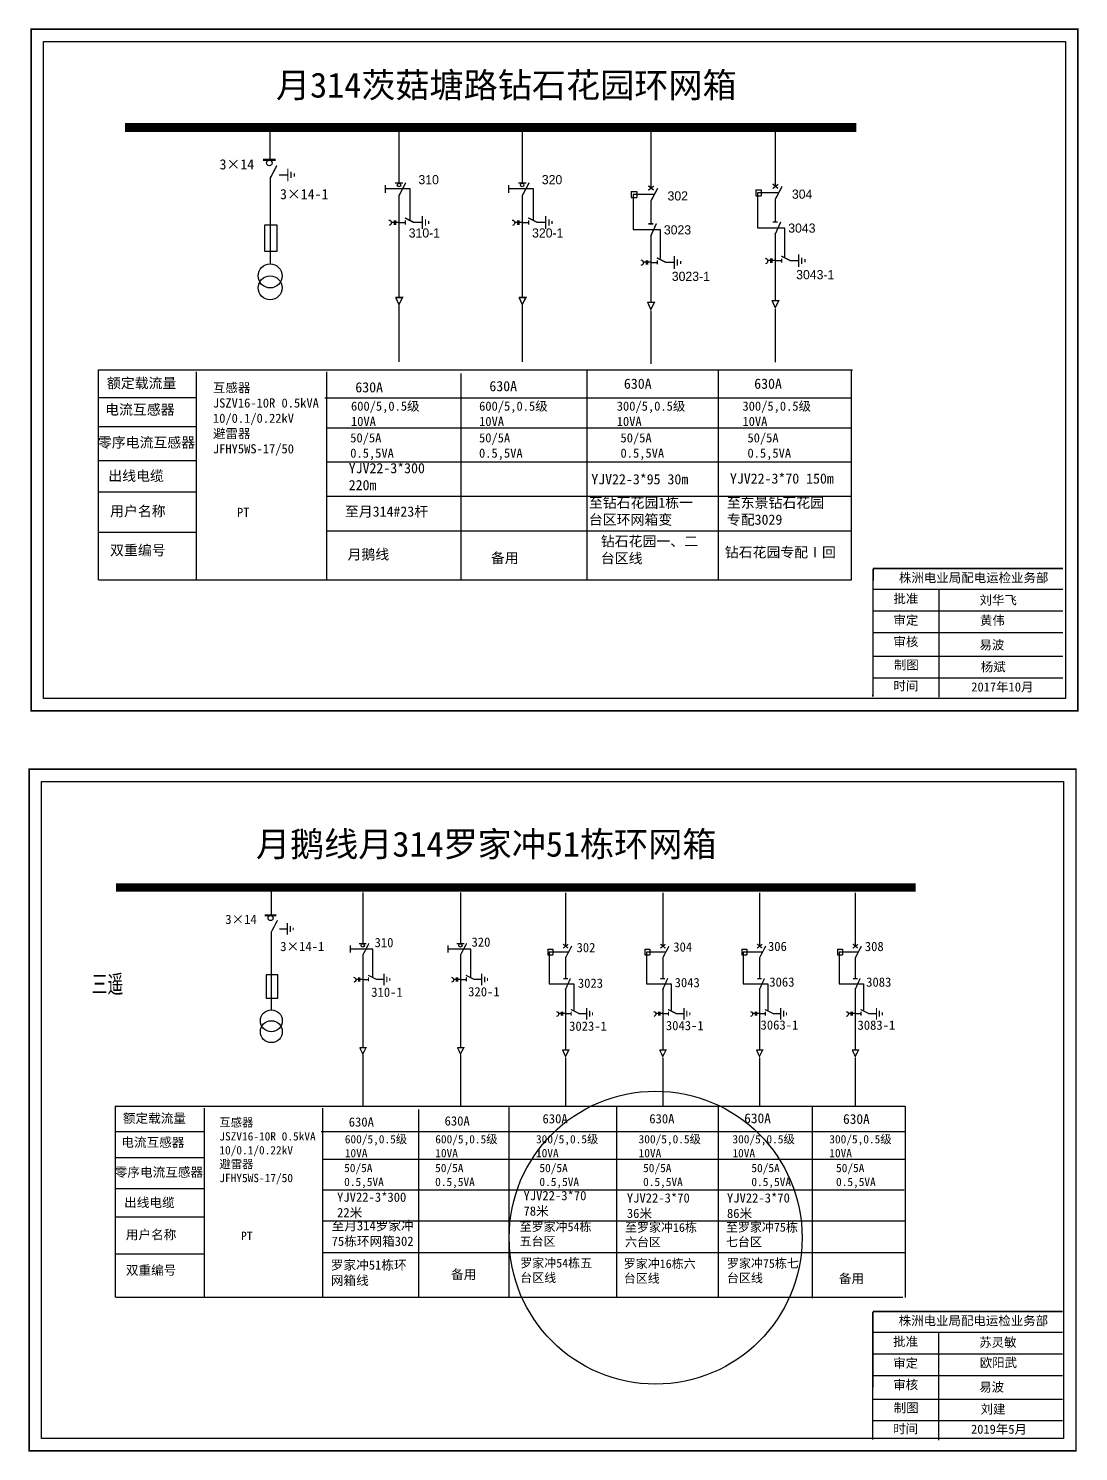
# Model space of a CAD drawing. Extents: x -186 to 211, y -164 to 97.
# Drawn here: x -50.1 to 75.8, y -73.4 to 97.1 of the extents above; entities that cross this region are included whole.
import ezdxf

# ---------------------------------------------------------------- set-up
doc = ezdxf.new("R2010")
doc.units = 0
doc.header["$LTSCALE"] = 0.774411
doc.linetypes.add('ACAD_ISO02W100', pattern=[15, 12, -3])
doc.linetypes.add('CENTER', pattern=[50.8, 31.75, -6.35, 6.35, -6.35])
doc.layers.get('0').update_dxf_attribs({"linetype": 'CONTINUOUS'})
doc.layers.add('2', color=7, linetype='CONTINUOUS')
doc.layers.add('3', color=7, linetype='CONTINUOUS')
doc.styles.add('hztxt_txtstyle_0.00_0_0', font='simkai.ttf')
doc.styles.add('hztxt_txtstyle_1.80_0_0', font='', dxfattribs={"height": 1.8, "bigfont": 'hztxt.shx'})
doc.styles.add('hztxt_txtstyle_2.70_0_0', font='simkai.ttf', dxfattribs={"height": 2.7})
doc.styles.add('字体', font='', dxfattribs={"height": 2.5})
doc.styles.add('宋体', font='', dxfattribs={"width": 0.65})
doc.styles.get('hztxt_txtstyle_1.80_0_0').set_extended_font_data('hztxt')
doc.styles.get('字体').set_extended_font_data('SimSun')
doc.styles.get('宋体').set_extended_font_data('SimSun')

# ---------------------------------------------------------------- blocks, each defined once
blk = doc.blocks.new('JD')
for points in [[(-2, 0.2), (-2, -0.2), (2, 0.2), (2, -0.2)], [(1, -1.2), (1, -0.8), (-1, -1.2), (-1, -0.8)], [(-0.5, -1.8), (-0.5, -2.2), (0.5, -1.8), (0.5, -2.2)]]:
    blk.add_trace(points)

msp = doc.modelspace()

# ---------------------------------------------------------------- linework, layer by layer
at = {"color": 0}
for p, q in [((-5.64, 85.36), (-5.64, 78.64)), ((9.14, 85.36), (9.14, 78.64)), ((-21.11, 85.07), (-21.11, 81.45)), ((24.56, 85.05), (24.56, 77.99)), ((39.47, 85.26), (39.47, 78.2)), ((-21.09, 79.21), (-21.09, 68.96)), ((-20.01, 79.62), (-18.98, 79.62)), ((-5.64, 77.14), (-5.64, 64.93)), ((9.14, 77.14), (9.14, 64.93)), ((22.21, 77.61), (22.87, 77.61)), ((22.21, 77.61), (22.21, 76.88)), ((22.21, 76.88), (22.87, 76.88)), ((22.87, 77.61), (22.87, 76.88)), ((37.13, 77.82), (37.79, 77.82)), ((37.13, 77.82), (37.13, 77.09)), ((37.13, 77.09), (37.79, 77.09)), ((37.79, 77.82), (37.79, 77.09)), ((24.56, 76.49), (24.56, 73.77)), ((39.47, 76.7), (39.47, 73.98)), ((-5.64, 73.89), (-4.88, 73.89)), ((-3.89, 73.92), (-2.86, 73.92)), ((9.14, 73.89), (9.9, 73.89)), ((10.9, 73.92), (11.93, 73.92)), ((24.56, 72.41), (24.56, 64.37)), ((39.47, 72.62), (39.47, 64.58)), ((24.56, 69.11), (25.32, 69.11)), ((26.31, 69.13), (27.35, 69.13)), ((39.47, 69.32), (40.23, 69.32)), ((41.22, 69.34), (42.26, 69.34)), ((-29.85, 52.86), (-41.62, 52.86)), ((-29.89, 49.4), (-41.67, 49.4)), ((-29.89, 45.31), (-41.67, 45.31)), ((-29.93, 41.58), (-41.71, 41.58)), ((-29.89, 36.73), (-41.67, 36.73)), ((-20.97, -5.81), (-20.97, -9.1)), ((-9.98, -6.41), (-9.98, -12.52)), ((1.73, -6.41), (1.73, -12.52)), ((14.32, -6.45), (14.32, -12.86)), ((25.98, -6.45), (25.98, -12.86)), ((37.58, -6.45), (37.58, -12.86)), ((49.06, -6.45), (49.06, -12.86)), ((-20.95, -11.13), (-20.95, -20.46)), ((-19.97, -10.76), (-19.03, -10.76)), ((12.19, -13.21), (12.79, -13.21)), ((12.19, -13.21), (12.19, -13.88)), ((12.79, -13.21), (12.79, -13.88)), ((23.85, -13.21), (24.45, -13.21)), ((23.85, -13.21), (23.85, -13.88)), ((24.45, -13.21), (24.45, -13.88)), ((35.45, -13.21), (36.05, -13.21)), ((35.45, -13.21), (35.45, -13.88)), ((36.05, -13.21), (36.05, -13.88)), ((46.92, -13.21), (47.52, -13.21)), ((46.92, -13.21), (46.92, -13.88)), ((47.52, -13.21), (47.52, -13.88)), ((-9.98, -13.89), (-9.98, -24.99)), ((1.73, -13.89), (1.73, -24.99)), ((12.19, -13.88), (12.79, -13.88)), ((14.32, -14.23), (14.32, -16.7)), ((23.85, -13.88), (24.45, -13.88)), ((25.98, -14.23), (25.98, -16.7)), ((35.45, -13.88), (36.05, -13.88)), ((37.58, -14.23), (37.58, -16.7)), ((46.92, -13.88), (47.52, -13.88)), ((49.06, -14.23), (49.06, -16.7)), ((-9.98, -16.84), (-9.29, -16.84)), ((-8.39, -16.82), (-7.45, -16.82)), ((1.73, -16.84), (2.43, -16.84)), ((3.33, -16.82), (4.27, -16.82)), ((14.32, -17.94), (14.32, -25.25)), ((25.98, -17.94), (25.98, -25.25)), ((37.58, -17.94), (37.58, -25.25)), ((49.06, -17.94), (49.06, -25.25)), ((14.32, -20.94), (15.01, -20.94)), ((15.92, -20.92), (16.86, -20.92)), ((25.98, -20.94), (26.67, -20.94)), ((27.57, -20.92), (28.52, -20.92)), ((37.58, -20.94), (38.27, -20.94)), ((39.17, -20.92), (40.11, -20.92)), ((49.06, -20.94), (49.75, -20.94)), ((50.65, -20.92), (51.59, -20.92)), ((-28.91, -35.09), (-39.61, -35.09)), ((-28.95, -38.24), (-39.65, -38.24)), ((-28.95, -41.95), (-39.65, -41.95)), ((-28.99, -45.34), (-39.69, -45.34)), ((-28.95, -49.75), (-39.66, -49.75))]:
    msp.add_line(p, q, dxfattribs=at)
at = {"color": 0, "linetype": 'ACAD_ISO02W100'}
for p, q in [((24.89, 77.23), (22.42, 77.23)), ((22.42, 77.23), (22.42, 73.04)), ((39.8, 77.44), (37.34, 77.44)), ((37.34, 77.44), (37.34, 73.25)), ((22.42, 73.04), (25.67, 73.04)), ((25.67, 73.04), (25.67, 69.58)), ((37.34, 73.25), (40.59, 73.25)), ((40.59, 73.25), (40.59, 69.79)), ((14.62, -13.56), (12.38, -13.56)), ((12.38, -13.56), (12.38, -17.37)), ((26.28, -13.56), (24.04, -13.56)), ((24.04, -13.56), (24.04, -17.37)), ((37.88, -13.56), (35.64, -13.56)), ((35.64, -13.56), (35.64, -17.37)), ((49.36, -13.56), (47.12, -13.56)), ((47.12, -13.56), (47.12, -17.37)), ((12.38, -17.37), (15.34, -17.37)), ((15.34, -17.37), (15.34, -20.51)), ((24.04, -17.37), (27, -17.37)), ((27, -17.37), (27, -20.51)), ((35.64, -17.37), (38.59, -17.37)), ((38.59, -17.37), (38.59, -20.51)), ((47.12, -17.37), (50.07, -17.37)), ((50.07, -17.37), (50.07, -20.51))]:
    msp.add_line(p, q, dxfattribs=at)
at = {"color": 0, "linetype": 'CENTER'}
for p, q in [((-5.64, 63.94), (-5.64, 57.19)), ((9.15, 63.94), (9.15, 57.19)), ((24.56, 63.29), (24.56, 56.95)), ((39.47, 63.5), (39.47, 57.16)), ((-9.98, -25.89), (-9.98, -32.02)), ((1.74, -25.89), (1.74, -32.02)), ((14.33, -26.23), (14.33, -31.99)), ((25.98, -26.23), (25.98, -31.99)), ((37.58, -26.23), (37.58, -31.99)), ((49.06, -26.23), (49.06, -31.99))]:
    msp.add_line(p, q, dxfattribs=at)
at = {"color": 0, "linetype": 'Continuous'}
for p, q in [((-41.69, 56.25), (48.75, 56.25)), ((-41.64, 31.02), (-41.64, 56.25)), ((-29.95, 55.98), (-29.95, 31.02)), ((-14.32, 55.98), (-14.32, 31.02)), ((1.78, 55.81), (1.78, 31.03)), ((16.9, 56.21), (16.9, 31.02)), ((32.63, 56.21), (32.63, 31.02)), ((48.57, 56.19), (48.57, 31)), ((-14.51, 52.88), (48.57, 52.88)), ((-14.32, 49.26), (48.57, 49.26)), ((-14.32, 45.21), (48.57, 45.21)), ((-14.32, 41.1), (48.57, 41.1)), ((-14.32, 36.93), (48.57, 36.93)), ((48.57, 31.02), (-41.56, 31.02)), ((51.2, 29.93), (73.95, 29.93)), ((59.09, 29.93), (59.09, 17)), ((51.2, 27.33), (73.95, 27.33)), ((51.2, 24.74), (73.95, 24.74)), ((51.2, 21.92), (73.95, 21.92)), ((51.2, 19.32), (73.95, 19.32)), ((-39.68, -32.01), (54.99, -32.01)), ((-39.63, -54.95), (-39.63, -32.01)), ((-29.01, -32.26), (-29.01, -54.95)), ((-14.8, -32.26), (-14.8, -54.95)), ((-3.28, -32.41), (-3.28, -54.93)), ((7.55, -32.05), (7.55, -54.95)), ((20.44, -32.05), (20.44, -54.95)), ((32.64, -32.07), (32.64, -54.96)), ((43.91, -32.15), (43.91, -55.04)), ((55.04, -32.02), (55.04, -54.97)), ((-14.97, -35.07), (55.02, -35.07)), ((-14.8, -38.37), (55.04, -38.37)), ((-14.8, -42.05), (54.93, -42.05)), ((-14.8, -45.78), (55.12, -45.78)), ((-14.8, -49.57), (55.02, -49.57)), ((54.78, -54.95), (-39.56, -54.95)), ((51.17, -59.12), (73.92, -59.12)), ((59.06, -59.12), (59.06, -72.05)), ((51.17, -61.71), (73.92, -61.71)), ((51.17, -64.3), (73.92, -64.3)), ((51.17, -67.13), (73.92, -67.13)), ((51.17, -69.72), (73.92, -69.72))]:
    msp.add_line(p, q, dxfattribs=at)
at = {"color": 0, "linetype": 'Continuous', "const_width": 0.182}
for points in [[(-49.74, 97.06), (75.74, 97.06), (75.74, 15.35), (-49.74, 15.35)], [(-49.96, 8.37), (75.52, 8.37), (75.52, -73.33), (-49.96, -73.33)]]:
    msp.add_lwpolyline(points, close=True, dxfattribs=at)
at = {"color": 0, "linetype": 'Continuous'}
for points in [[(-48.27, 95.58), (74.26, 95.58), (74.26, 16.83), (-48.27, 16.83)], [(-48.49, 6.89), (74.04, 6.89), (74.04, -71.86), (-48.49, -71.86)]]:
    msp.add_lwpolyline(points, close=True, dxfattribs=at)
at = {"color": 0}
for points, const_width in [([(-38.49, 85.27), (49.19, 85.27)], 1.1), ([(-21.94, 81.4), (-20.4, 81.4)], 0.261), ([(-21.09, 79.17), (-20.27, 80.73)], 0.165), ([(-6.13, 78.61), (-5.16, 78.61)], 0.165), ([(-5.64, 77.1), (-4.82, 78.66)], 0.165), ([(8.66, 78.61), (9.63, 78.61)], 0.165), ([(9.14, 77.1), (9.97, 78.66)], 0.165), ([(39.16, 77.96), (39.83, 78.46)], 0.165), ([(39.16, 78.51), (39.81, 77.97)], 0.165), ([(24.24, 77.75), (24.91, 78.25)], 0.165), ([(24.25, 78.3), (24.9, 77.76)], 0.165), ([(24.56, 76.45), (25.38, 78.01)], 0.165), ([(39.47, 76.66), (40.29, 78.22)], 0.165), ([(-4.93, 74.44), (-3.83, 73.89)], 0.165), ([(-4.88, 74.15), (-4.88, 73.64)], 0.165), ([(9.86, 74.44), (10.96, 73.89)], 0.165), ([(9.9, 74.15), (9.9, 73.64)], 0.165), ([(24.26, 73.73), (24.87, 73.73)], 0.165), ([(24.52, 72.21), (25.22, 73.76)], 0.165), ([(39.17, 73.94), (39.78, 73.94)], 0.165), ([(39.44, 72.42), (40.13, 73.97)], 0.165), ([(40.19, 69.87), (41.29, 69.32)], 0.165), ([(25.28, 69.66), (26.37, 69.11)], 0.165), ([(25.32, 69.36), (25.32, 68.86)], 0.165), ([(40.23, 69.57), (40.23, 69.06)], 0.165), ([(-6.05, 64.9), (-5.21, 64.9), (-5.64, 64.05), (-6.04, 64.92)], 0.165), ([(8.74, 64.9), (9.58, 64.9), (9.15, 64.05), (8.75, 64.92)], 0.165), ([(24.15, 64.32), (24.99, 64.32), (24.56, 63.47), (24.16, 64.34)], 0.165), ([(39.06, 64.53), (39.9, 64.53), (39.47, 63.68), (39.08, 64.55)], 0.165), ([(-39.56, -5.81), (56.29, -5.81)], 0.998), ([(-21.72, -9.15), (-20.32, -9.15)], 0.238), ([(-20.95, -11.17), (-20.2, -9.75)], 0.15), ([(-10.43, -12.54), (-9.54, -12.54)], 0.15), ([(-9.98, -13.93), (-9.23, -12.51)], 0.15), ([(1.29, -12.54), (2.18, -12.54)], 0.15), ([(1.73, -13.93), (2.48, -12.51)], 0.15), ([(14.04, -13.09), (14.65, -12.63)], 0.15), ([(14.04, -12.59), (14.63, -13.08)], 0.15), ([(14.32, -14.26), (15.07, -12.84)], 0.15), ([(25.7, -13.09), (26.3, -12.63)], 0.15), ([(25.7, -12.59), (26.29, -13.08)], 0.15), ([(25.98, -14.26), (26.73, -12.84)], 0.15), ([(37.3, -12.59), (37.89, -13.08)], 0.15), ([(37.29, -13.09), (37.9, -12.63)], 0.15), ([(37.58, -14.26), (38.33, -12.84)], 0.15), ([(48.78, -12.59), (49.36, -13.08)], 0.15), ([(48.77, -13.09), (49.38, -12.63)], 0.15), ([(49.06, -14.26), (49.8, -12.84)], 0.15), ([(-9.33, -16.34), (-8.33, -16.84)], 0.15), ([(-9.29, -16.6), (-9.29, -17.07)], 0.15), ([(2.39, -16.34), (3.39, -16.84)], 0.15), ([(2.43, -16.6), (2.43, -17.07)], 0.15), ([(14.05, -16.74), (14.61, -16.74)], 0.15), ([(14.29, -18.12), (14.92, -16.71)], 0.15), ([(25.71, -16.74), (26.27, -16.74)], 0.15), ([(25.95, -18.12), (26.58, -16.71)], 0.15), ([(37.31, -16.74), (37.86, -16.74)], 0.15), ([(37.55, -18.12), (38.18, -16.71)], 0.15), ([(48.79, -16.74), (49.34, -16.74)], 0.15), ([(49.02, -18.12), (49.65, -16.71)], 0.15), ([(14.98, -20.44), (15.97, -20.94)], 0.15), ([(26.63, -20.44), (27.63, -20.94)], 0.15), ([(38.23, -20.44), (39.23, -20.94)], 0.15), ([(49.71, -20.44), (50.71, -20.94)], 0.15), ([(15.01, -20.71), (15.01, -21.17)], 0.15), ([(26.67, -20.71), (26.67, -21.17)], 0.15), ([(38.27, -20.71), (38.27, -21.17)], 0.15), ([(49.75, -20.71), (49.75, -21.17)], 0.15), ([(-10.35, -25.01), (-9.59, -25.01), (-9.98, -25.78), (-10.34, -25)], 0.15), ([(1.37, -25.01), (2.13, -25.01), (1.74, -25.78), (1.38, -25)], 0.15), ([(13.95, -25.29), (14.72, -25.29), (14.33, -26.06), (13.96, -25.28)], 0.15), ([(25.61, -25.29), (26.38, -25.29), (25.98, -26.06), (25.62, -25.28)], 0.15), ([(37.21, -25.29), (37.97, -25.29), (37.58, -26.06), (37.22, -25.28)], 0.15), ([(48.69, -25.29), (49.45, -25.29), (49.06, -26.06), (48.7, -25.28)], 0.15)]:
    msp.add_lwpolyline(points, dxfattribs=dict(at, const_width=const_width))
for points in [[(-7.31, 78.37), (-7.31, 77.45)], [(7.48, 78.37), (7.48, 77.45)], [(-21.75, 73.53), (-21.75, 70.45), (-20.22, 70.45), (-20.22, 73.57), (-21.75, 73.57)], [(-6.2, 73.9), (-6.54, 73.9)], [(-6.2, 74.13), (-6.2, 73.63)], [(-6.04, 74.13), (-6.04, 73.63)], [(-5.65, 73.9), (-6.04, 73.9)], [(8.59, 73.9), (8.24, 73.9)], [(8.59, 74.13), (8.59, 73.63)], [(8.74, 74.13), (8.74, 73.63)], [(9.14, 73.9), (8.74, 73.9)], [(24, 69.12), (23.66, 69.12)], [(24, 69.35), (24, 68.85)], [(24.16, 69.35), (24.16, 68.85)], [(24.56, 69.12), (24.16, 69.12)], [(38.92, 69.33), (38.57, 69.33)], [(38.92, 69.56), (38.92, 69.06)], [(39.07, 69.56), (39.07, 69.06)], [(39.47, 69.33), (39.07, 69.33)], [(-11.49, -12.77), (-11.49, -13.6)], [(0.22, -12.77), (0.22, -13.6)], [(-21.55, -16.3), (-21.55, -19.1), (-20.16, -19.1), (-20.16, -16.27), (-21.55, -16.27)], [(-10.49, -16.83), (-10.8, -16.83)], [(-10.49, -16.62), (-10.49, -17.07)], [(-10.35, -16.62), (-10.35, -17.07)], [(-9.99, -16.83), (-10.35, -16.83)], [(1.23, -16.83), (0.92, -16.83)], [(1.23, -16.62), (1.23, -17.07)], [(1.37, -16.62), (1.37, -17.07)], [(1.73, -16.83), (1.37, -16.83)], [(13.82, -20.93), (13.5, -20.93)], [(13.82, -20.72), (13.82, -21.18)], [(13.96, -20.72), (13.96, -21.18)], [(14.32, -20.93), (13.96, -20.93)], [(25.48, -20.93), (25.16, -20.93)], [(25.48, -20.72), (25.48, -21.18)], [(25.62, -20.72), (25.62, -21.18)], [(25.98, -20.93), (25.62, -20.93)], [(37.07, -20.93), (36.76, -20.93)], [(37.07, -20.72), (37.07, -21.18)], [(37.22, -20.72), (37.22, -21.18)], [(37.58, -20.93), (37.22, -20.93)], [(48.55, -20.93), (48.24, -20.93)], [(48.55, -20.72), (48.55, -21.18)], [(48.69, -20.72), (48.69, -21.18)], [(49.05, -20.93), (48.69, -20.93)]]:
    msp.add_lwpolyline(points, dxfattribs=at)
at = {"color": 0, "linetype": 'ACAD_ISO02W100'}
for points in [[(-4.29, 74.15), (-4.29, 77.91), (-7.31, 77.91)], [(10.49, 74.15), (10.49, 77.91), (7.48, 77.91)], [(-8.76, -16.6), (-8.76, -13.19), (-11.49, -13.19)], [(2.96, -16.6), (2.96, -13.19), (0.22, -13.19)]]:
    msp.add_lwpolyline(points, dxfattribs=at)
at = {"color": 0}
for points in [[(-6.84, 74.19, -0.877934), (-6.83, 73.52)], [(7.95, 74.19, -0.877934), (7.96, 73.52)], [(23.36, 69.4, -0.877934), (23.37, 68.73)], [(38.27, 69.61, -0.877934), (38.29, 68.94)], [(-11.07, -16.57, -0.877934), (-11.06, -17.18)], [(0.65, -16.57, -0.877934), (0.66, -17.18)], [(13.24, -20.67, -0.877934), (13.25, -21.28)], [(24.89, -20.67, -0.877934), (24.9, -21.28)], [(36.49, -20.67, -0.877934), (36.5, -21.28)], [(47.97, -20.67, -0.877934), (47.98, -21.28)]]:
    msp.add_lwpolyline(points, format="xyb", dxfattribs=at)
at = {"color": 0, "linetype": 'Continuous', "const_width": 0.182}
for points in [[(51.2, 32.41), (51.18, 17.04)], [(51.2, 32.41), (73.95, 32.41)], [(51.17, -56.64), (51.15, -72.01)], [(51.17, -56.64), (73.92, -56.64)]]:
    msp.add_lwpolyline(points, dxfattribs=at)
at = {"color": 0}
for centre, radius in [((-21.17, 81.03), 0.335), ((-5.64, 78.38), 0.211), ((9.14, 78.38), 0.211), ((-21.02, -9.48), 0.305), ((-9.98, -12.76), 0.192), ((1.73, -12.76), 0.192)]:
    msp.add_circle(centre, radius, dxfattribs=at)
at = {"color": 1, "linetype": 'Continuous'}
msp.add_circle((25.13, -47.79), 17.56, dxfattribs=at)
at = {"layer": '2', "color": 0}
for centre, radius in [((-21.08, 67.49), 1.44), ((-21.08, 66.06), 1.44), ((-20.94, -21.79), 1.31), ((-20.94, -23.1), 1.31)]:
    msp.add_circle(centre, radius, dxfattribs=at)

# ---------------------------------------------------------------- block references
at = {"color": 0, "rotation": 90}
for p, xscale, yscale, zscale in [((-18.96, 79.59), 0.3844120780053792, 0.3844120780053792, 0.3844120780054647), ((-2.84, 73.89), 0.3844120780053792, 0.3844120780053792, 0.3844120780054647), ((11.95, 73.89), 0.3844120780053792, 0.3844120780053792, 0.3844120780054647), ((42.27, 69.31), 0.3844120780053792, 0.3844120780053792, 0.3844120780054647), ((27.36, 69.1), 0.3844120780053792, 0.3844120780053792, 0.3844120780054647), ((-19.02, -10.79), 0.3494655254594932, 0.3494655254594932, 0.3494655254595134), ((-7.44, -16.84), 0.3494655254594932, 0.3494655254594932, 0.3494655254595134), ((4.28, -16.84), 0.3494655254594932, 0.3494655254594932, 0.3494655254595134), ((16.87, -20.95), 0.3494655254594932, 0.3494655254594932, 0.3494655254595134), ((28.53, -20.95), 0.3494655254594932, 0.3494655254594932, 0.3494655254595134), ((40.13, -20.95), 0.3494655254594932, 0.3494655254594932, 0.3494655254595134), ((51.6, -20.95), 0.3494655254594932, 0.3494655254594932, 0.3494655254595134)]:
    msp.add_blockref('JD', p, dxfattribs=dict(at, xscale=xscale, yscale=yscale, zscale=zscale))

# ---------------------------------------------------------------- texts
at = {"color": 0, "linetype": 'Continuous', "style": 'hztxt_txtstyle_2.70_0_0'}
for s, height, p in [('3×14', 1.22, (-27.15, 80.25)), ('3×14-1', 1.22, (-19.9, 76.68)), ('3×14', 1.109, (-26.46, -10.19)), ('310', 1.109, (-8.56, -12.97)), ('320', 1.109, (3.06, -12.91)), ('3×14-1', 1.109, (-19.87, -13.44)), ('302', 1.109, (15.65, -13.57)), ('304', 1.109, (27.25, -13.5)), ('306', 1.109, (38.6, -13.43)), ('308', 1.109, (50.21, -13.44)), ('3023', 1.109, (15.81, -17.84)), ('3043', 1.109, (27.41, -17.77)), ('3063', 1.109, (38.76, -17.7)), ('3083', 1.109, (50.37, -17.71)), ('310-1', 1.109, (-8.96, -18.92)), ('320-1', 1.109, (2.66, -18.86)), ('3023-1', 1.109, (14.76, -22.99)), ('3043-1', 1.109, (26.36, -22.92)), ('3063-1', 1.109, (37.71, -22.85)), ('3083-1', 1.109, (49.33, -22.87))]:
    msp.add_text(s, height=height, dxfattribs=at).set_placement(p)
at = {"color": 0, "style": 'hztxt_txtstyle_1.80_0_0'}
for s, p in [('310', (-3.3, 78.48)), ('320', (11.49, 78.48)), ('302', (26.56, 76.53)), ('304', (41.47, 76.74)), ('3023', (26.12, 72.46)), ('3043', (41.03, 72.67)), ('310-1', (-4.47, 72.09)), ('320-1', (10.32, 72.09)), ('3023-1', (27.07, 66.89)), ('3043-1', (41.98, 67.09))]:
    msp.add_text(s, height=1.098, dxfattribs=at).set_placement(p)
at = {"color": 0, "linetype": 'Continuous', "attachment_point": 1}
for s, insert, char_height, width, style in [('月314茨菇塘路钻石花园环网箱', (-20.38, 91.86), 3, 85.7498, '字体'), ('{\\fSimSun|b0|i0|c134|p2;额定载流量}', (-40.65, 55.25), 1.2204, 19.6738, 'hztxt_txtstyle_2.70_0_0'), ('\\A1;{\\fSimSun|b0|i0|c134|p2;互感器\\PJSZV16-10R 0.5kVA\\P10/0.1/0.22kV\\P避雷器\\PJFHY5WS-17/50}', (-27.94, 54.64), 1.0983, 20.2524, 'hztxt_txtstyle_2.70_0_0'), ('{\\fSimSun|b0|i0|c134|p2;630A}', (-10.87, 54.75), 1.2204, 19.6738, 'hztxt_txtstyle_2.70_0_0'), ('{\\fSimSun|b0|i0|c134|p2;630A}', (5.2, 54.89), 1.2204, 19.6738, 'hztxt_txtstyle_2.70_0_0'), ('{\\fSimSun|b0|i0|c134|p2;630A}', (21.33, 55.18), 1.2204, 19.6738, 'hztxt_txtstyle_2.70_0_0'), ('{\\fSimSun|b0|i0|c134|p2;630A}', (36.95, 55.18), 1.2204, 19.6738, 'hztxt_txtstyle_2.70_0_0'), ('{\\fSimSun|b0|i0|c134|p2;电流互感器}', (-40.86, 52.08), 1.2204, 19.6738, 'hztxt_txtstyle_2.70_0_0'), ('\\A1;{\\fSimSun|b0|i0|c134|p2;600/5,0.5级\\P10VA}', (-11.39, 52.43), 1.0983, 20.2524, 'hztxt_txtstyle_2.70_0_0'), ('\\A1;{\\fSimSun|b0|i0|c134|p2;600/5,0.5级\\P10VA}', (3.97, 52.43), 1.0983, 20.2524, 'hztxt_txtstyle_2.70_0_0'), ('\\A1;{\\fSimSun|b0|i0|c134|p2;300/5,0.5级\\P10VA}', (20.47, 52.43), 1.0983, 20.2524, 'hztxt_txtstyle_2.70_0_0'), ('\\A1;{\\fSimSun|b0|i0|c134|p2;300/5,0.5级\\P10VA}', (35.54, 52.43), 1.0983, 20.2524, 'hztxt_txtstyle_2.70_0_0'), ('{\\fSimSun|b0|i0|c134|p2;零序电流互感器}', (-41.73, 48.14), 1.2204, 19.6738, 'hztxt_txtstyle_2.70_0_0'), ('{\\fSimSun|b0|i0|c134|p2;50/5A\\P0.5,5VA}', (-11.48, 48.63), 1.0983, 19.6738, 'hztxt_txtstyle_2.70_0_0'), ('{\\fSimSun|b0|i0|c134|p2;50/5A\\P0.5,5VA}', (3.96, 48.63), 1.0983, 19.6738, 'hztxt_txtstyle_2.70_0_0'), ('{\\fSimSun|b0|i0|c134|p2;50/5A\\P0.5,5VA}', (20.92, 48.63), 1.0983, 19.6738, 'hztxt_txtstyle_2.70_0_0'), ('{\\fSimSun|b0|i0|c134|p2;50/5A\\P0.5,5VA}', (36.14, 48.63), 1.0983, 19.6738, 'hztxt_txtstyle_2.70_0_0'), ('YJV22-3*300\\P220m', (-11.66, 45.06), 1.2204, 19.6738, 'hztxt_txtstyle_2.70_0_0'), ('{\\fSimSun|b0|i0|c134|p2;出线电缆}', (-40.48, 44.14), 1.2204, 19.6738, 'hztxt_txtstyle_2.70_0_0'), ('YJV22-3*95 30m', (17.42, 43.73), 1.2204, 19.6738, 'hztxt_txtstyle_2.70_0_0'), ('YJV22-3*70 150m', (34.04, 43.81), 1.2204, 19.6738, 'hztxt_txtstyle_2.70_0_0'), ('{\\fSimSun|b0|i0|c134|p2;至钻石花园1栋一台区环网箱变}', (17.13, 40.92), 1.2204, 13.2436, 'hztxt_txtstyle_2.70_0_0'), ('{\\fSimSun|b0|i0|c134|p2;至东景钻石花园专配3029}', (33.67, 40.92), 1.2204, 13.2436, 'hztxt_txtstyle_2.70_0_0'), ('{\\fSimSun|b0|i0|c134|p2;用户名称}', (-40.27, 39.91), 1.2204, 19.6738, 'hztxt_txtstyle_2.70_0_0'), ('{\\fSimSun|b0|i0|c134|p2;PT}', (-25.06, 39.69), 1.1026, 8.5785, 'hztxt_txtstyle_0.00_0_0'), ('{\\fSimSun|b0|i0|c134|p2;至月314#23杆}', (-12.12, 39.86), 1.2204, 10.5639, 'hztxt_txtstyle_2.70_0_0'), ('{\\fSimSun|b0|i0|c134|p2;钻石花园一、二台区线}', (18.56, 36.29), 1.2204, 13.2436, 'hztxt_txtstyle_2.70_0_0'), ('{\\fSimSun|b0|i0|c134|p2;双重编号}', (-40.27, 35.22), 1.2204, 19.6738, 'hztxt_txtstyle_2.70_0_0'), ('{\\fSimSun|b0|i0|c134|p2;月鹅线}', (-11.8, 34.72), 1.2204, 10.5639, 'hztxt_txtstyle_2.70_0_0'), ('{\\fSimSun|b0|i0|c134|p2;备用}', (5.38, 34.29), 1.2204, 19.6738, 'hztxt_txtstyle_2.70_0_0'), ('{\\fSimSun|b0|i0|c134|p2;钻石花园专配Ⅰ回}', (33.42, 34.98), 1.2204, 18.6479, 'hztxt_txtstyle_2.70_0_0'), ('株洲电业局配电运检业务部', (54.3, 31.86), 1.0944, 29.9201, '字体'), ('{\\fKaiTi_GB2312|b0|i0|c134|p49;批准}', (53.64, 29.36), 1.0944, 8.5588, '字体'), ('刘华飞', (63.95, 29.18), 1.094, 8.5588, '字体'), ('\\f\uffbfﾬￌﾣﾤ_GB2312|b0|i0|c134|p49;审定', (53.64, 26.77), 1.0944, 8.5588, '字体'), ('黄伟', (64.01, 26.75), 1.094, 8.5588, '字体'), ('\\f\uffbfﾬￌﾣﾤ_GB2312|b0|i0|c134|p49;审核', (53.64, 24.19), 1.0944, 8.5588, '字体'), ('易波', (63.95, 23.81), 1.094, 8.5588, '字体'), ('\\f\uffbfﾬￌﾣﾤ_GB2312|b0|i0|c134|p49;制图', (53.7, 21.41), 1.0944, 8.5588, '字体'), ('{\\fSimSun|b0|i0|c134|p2;杨斌}', (64.11, 21.18), 1.0944, 8.5588, '字体'), ('\\f\uffbfﾬￌﾣﾤ_GB2312|b0|i0|c134|p49;时间', (53.64, 18.9), 1.0944, 8.5588, '字体'), ('2017年10月', (62.97, 18.77), 1.094, 16.0081, '字体'), ('月鹅线月314罗家冲51栋环网箱', (-22.79, 0.88), 3, 90.5642, '字体'), ('{\\fSimSun|b0|i0|c134|p2;额定载流量}', (-38.73, -32.92), 1.1094, 17.8852, 'hztxt_txtstyle_2.70_0_0'), ('\\A1;{\\fSimSun|b0|i0|c134|p2;互感器\\PJSZV16-10R 0.5kVA\\P10/0.1/0.22kV\\P避雷器\\PJFHY5WS-17/50}', (-27.17, -33.48), 0.9985, 18.4113, 'hztxt_txtstyle_2.70_0_0'), ('{\\fSimSun|b0|i0|c134|p2;630A}', (-11.66, -33.37), 1.1094, 17.8852, 'hztxt_txtstyle_2.70_0_0'), ('{\\fSimSun|b0|i0|c134|p2;630A}', (-0.17, -33.24), 1.1094, 17.8852, 'hztxt_txtstyle_2.70_0_0'), ('{\\fSimSun|b0|i0|c134|p2;630A}', (11.57, -32.98), 1.1094, 17.8852, 'hztxt_txtstyle_2.70_0_0'), ('{\\fSimSun|b0|i0|c134|p2;630A}', (24.37, -32.98), 1.1094, 17.8852, 'hztxt_txtstyle_2.70_0_0'), ('{\\fSimSun|b0|i0|c134|p2;630A}', (35.75, -32.89), 1.1757, 9.454, 'hztxt_txtstyle_0.00_0_0'), ('{\\fSimSun|b0|i0|c134|p2;630A}', (47.6, -32.98), 1.1757, 9.454, 'hztxt_txtstyle_0.00_0_0'), ('{\\fSimSun|b0|i0|c134|p2;电流互感器}', (-38.92, -35.8), 1.1094, 17.8852, 'hztxt_txtstyle_2.70_0_0'), ('\\A1;{\\fSimSun|b0|i0|c134|p2;600/5,0.5级\\P10VA}', (-12.13, -35.49), 0.9985, 18.4113, 'hztxt_txtstyle_2.70_0_0'), ('\\A1;{\\fSimSun|b0|i0|c134|p2;600/5,0.5级\\P10VA}', (-1.29, -35.49), 0.9985, 18.4113, 'hztxt_txtstyle_2.70_0_0'), ('\\A1;{\\fSimSun|b0|i0|c134|p2;300/5,0.5级\\P10VA}', (10.79, -35.49), 0.9985, 18.4113, 'hztxt_txtstyle_2.70_0_0'), ('\\A1;{\\fSimSun|b0|i0|c134|p2;300/5,0.5级\\P10VA}', (23.09, -35.49), 0.9985, 18.4113, 'hztxt_txtstyle_2.70_0_0'), ('\\A1;{\\fSimSun|b0|i0|c134|p2;300/5,0.5级\\P10VA}', (34.34, -35.49), 0.9985, 18.4113, 'hztxt_txtstyle_2.70_0_0'), ('\\A1;{\\fSimSun|b0|i0|c134|p2;300/5,0.5级\\P10VA}', (45.95, -35.49), 0.9985, 18.4113, 'hztxt_txtstyle_2.70_0_0'), ('{\\fSimSun|b0|i0|c134|p2;零序电流互感器}', (-39.71, -39.38), 1.1094, 17.8852, 'hztxt_txtstyle_2.70_0_0'), ('{\\fSimSun|b0|i0|c134|p2;50/5A\\P0.5,5VA}', (-12.21, -38.94), 0.9985, 17.8852, 'hztxt_txtstyle_2.70_0_0'), ('{\\fSimSun|b0|i0|c134|p2;50/5A\\P0.5,5VA}', (-1.3, -38.94), 0.9985, 17.8852, 'hztxt_txtstyle_2.70_0_0'), ('{\\fSimSun|b0|i0|c134|p2;50/5A\\P0.5,5VA}', (11.2, -38.94), 0.9985, 17.8852, 'hztxt_txtstyle_2.70_0_0'), ('{\\fSimSun|b0|i0|c134|p2;50/5A\\P0.5,5VA}', (23.63, -38.94), 0.9985, 17.8852, 'hztxt_txtstyle_2.70_0_0'), ('{\\fSimSun|b0|i0|c134|p2;50/5A\\P0.5,5VA}', (36.61, -38.94), 0.9985, 17.8852, 'hztxt_txtstyle_2.70_0_0'), ('{\\fSimSun|b0|i0|c134|p2;50/5A\\P0.5,5VA}', (46.76, -38.94), 0.9985, 17.8852, 'hztxt_txtstyle_2.70_0_0'), ('{\\fSimSun|b0|i0|c134|p2;YJV22-3*300\\P22米}', (-13.06, -42.38), 1.1094, 17.8852, 'hztxt_txtstyle_2.70_0_0'), ('{\\fSimSun|b0|i0|c134|p2;YJV22-3*70\\P78米}', (9.29, -42.19), 1.1094, 17.8852, 'hztxt_txtstyle_2.70_0_0'), ('{\\fSimSun|b0|i0|c134|p2;YJV22-3*70\\P36米}', (21.68, -42.47), 1.1094, 17.8852, 'hztxt_txtstyle_2.70_0_0'), ('{\\fSimSun|b0|i0|c134|p2;YJV22-3*70\\P86米}', (33.68, -42.47), 1.1094, 17.8852, 'hztxt_txtstyle_2.70_0_0'), ('{\\fSimSun|b0|i0|c134|p2;出线电缆}', (-38.58, -43.02), 1.1094, 17.8852, 'hztxt_txtstyle_2.70_0_0'), ('{\\fSimSun|b0|i0|c134|p2;至月314罗家冲75栋环网箱302}', (-13.71, -45.81), 1.1094, 10.274, 'hztxt_txtstyle_2.70_0_0'), ('{\\fSimSun|b0|i0|c134|p2;至罗家冲54栋五台区}', (8.82, -45.96), 1.0539, 9.2018, 'hztxt_txtstyle_2.70_0_0'), ('{\\fSimSun|b0|i0|c134|p2;至罗家冲16栋六台区}', (21.46, -46.04), 1.0539, 9.2018, 'hztxt_txtstyle_2.70_0_0'), ('{\\fSimSun|b0|i0|c134|p2;至罗家冲75栋七台区}', (33.56, -46.02), 1.0539, 9.2018, 'hztxt_txtstyle_2.70_0_0'), ('{\\fSimSun|b0|i0|c134|p2;用户名称}', (-38.38, -46.87), 1.1094, 17.8852, 'hztxt_txtstyle_2.70_0_0'), ('{\\fSimSun|b0|i0|c134|p2;PT}', (-24.56, -47.07), 1.0024, 7.7986, 'hztxt_txtstyle_0.00_0_0'), ('{\\fSimSun|b0|i0|c134|p2;双重编号}', (-38.38, -51.13), 1.1094, 17.8852, 'hztxt_txtstyle_2.70_0_0'), ('{\\fSimSun|b0|i0|c134|p2;罗家冲51栋环网箱线}', (-13.8, -50.51), 1.1094, 10.274, 'hztxt_txtstyle_2.70_0_0'), ('{\\fSimSun|b0|i0|c134|p2;罗家冲54栋五台区线}', (8.9, -50.31), 1.0539, 9.2018, 'hztxt_txtstyle_2.70_0_0'), ('{\\fSimSun|b0|i0|c134|p2;罗家冲16栋六台区线}', (21.31, -50.39), 1.0539, 9.2018, 'hztxt_txtstyle_2.70_0_0'), ('{\\fSimSun|b0|i0|c134|p2;罗家冲75栋七台区线}', (33.68, -50.35), 1.0539, 9.2018, 'hztxt_txtstyle_2.70_0_0'), ('{\\fSimSun|b0|i0|c134|p2;备用}', (0.61, -51.64), 1.1094, 17.8852, 'hztxt_txtstyle_2.70_0_0'), ('{\\fSimSun|b0|i0|c134|p2;备用}', (47.1, -52.13), 1.1094, 17.8852, 'hztxt_txtstyle_2.70_0_0'), ('株洲电业局配电运检业务部', (54.27, -57.19), 1.0944, 29.9201, '字体'), ('{\\fKaiTi_GB2312|b0|i0|c134|p49;批准}', (53.61, -59.69), 1.0944, 8.5588, '字体'), ('苏灵敏', (63.92, -59.78), 1.094, 8.5588, '字体'), ('\\f\uffbfﾬￌﾣﾤ_GB2312|b0|i0|c134|p49;审定', (53.61, -62.28), 1.0944, 8.5588, '字体'), ('欧阳武', (63.98, -62.22), 1.094, 8.5588, '字体'), ('\\f\uffbfﾬￌﾣﾤ_GB2312|b0|i0|c134|p49;审核', (53.61, -64.86), 1.0944, 8.5588, '字体'), ('易波', (63.92, -65.15), 1.094, 8.5588, '字体'), ('\\f\uffbfﾬￌﾣﾤ_GB2312|b0|i0|c134|p49;制图', (53.67, -67.64), 1.0944, 8.5588, '字体'), ('刘建', (64.09, -67.79), 1.094, 8.5588, '字体'), ('\\f\uffbfﾬￌﾣﾤ_GB2312|b0|i0|c134|p49;时间', (53.61, -70.15), 1.0944, 8.5588, '字体'), ('2019年5月', (62.94, -70.2), 1.094, 16.0081, '字体')]:
    msp.add_mtext(s, dxfattribs=dict(at, insert=insert, char_height=char_height, width=width, style=style))
at = {"layer": '3', "color": 0, "style": '宋体', "width": 0.65}
msp.add_text('三遥', height=2.143, dxfattribs=at).set_placement((-42.48, -18.46, -0.03))

doc.saveas('drawing.dxf')
